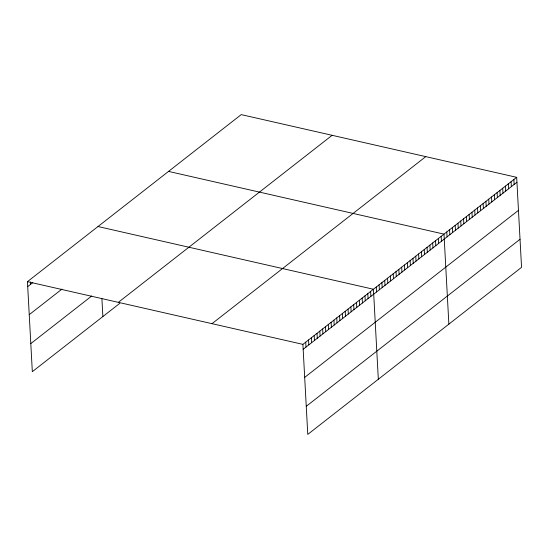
<?xml version="1.0" encoding="UTF-8"?>
<svg xmlns="http://www.w3.org/2000/svg" width="549" height="549" viewBox="0 0 549 549"><rect width="100%" height="100%" fill="white"/><g stroke="black" fill="none" stroke-linecap="round" stroke-linejoin="round"><path stroke-width="0.82" d="M119.806 303.322L32.322 371.673L27.45 281.658L241.224 114.611L516.678 177.327L521.55 267.342L307.776 434.389L302.897 344.367L516.678 177.327M27.718 286.585L32.796 282.618M29.241 314.666L61.968 289.09M30.806 343.592L91.758 295.966M118.351 302.348L332.124 135.308M212.003 323.67L425.777 156.63M303.165 349.301L516.945 182.261M304.688 377.383L518.462 210.336M306.253 406.308L520.027 239.268M168.543 171.405L443.99 234.121L448.869 324.136M97.997 226.531L373.444 289.248L378.323 379.263M27.45 281.658L302.897 344.367M513.878 179.509L514.145 184.443M511.085 181.698L511.352 186.626M508.285 183.881L508.552 188.815M505.492 186.063L505.759 190.997M502.699 188.252L502.966 193.179M499.899 190.434L500.166 195.369M497.106 192.617L497.373 197.551M494.313 194.806L494.58 199.733M491.513 196.988L491.78 201.922M488.72 199.17L488.987 204.104M485.927 201.353L486.194 206.287M483.127 203.542L483.394 208.476M480.334 205.724L480.601 210.658M477.534 207.906L477.802 212.84M474.741 210.095L475.009 215.023M471.948 212.278L472.215 217.212M469.148 214.46L469.416 219.394M466.355 216.649L466.623 221.576M463.562 218.831L463.83 223.766M460.762 221.014L461.03 225.948M457.969 223.203L458.237 228.13M455.176 225.385L455.444 230.319M452.376 227.567L452.644 232.502M449.583 229.75L449.851 234.684M446.783 231.939L447.051 236.873M441.17 236.324L441.437 241.258M438.349 238.534L438.617 243.461M435.529 240.737L435.789 245.671M432.701 242.939L432.969 247.874M429.881 245.149L430.148 250.076M427.06 247.352L427.328 252.286M424.24 249.555L424.507 254.489M421.419 251.758L421.68 256.692M418.592 253.967L418.86 258.902M415.771 256.17L416.039 261.104M412.951 258.373L413.219 263.307M410.13 260.583L410.398 265.51M407.31 262.786L407.571 267.72M404.483 264.989L404.75 269.923M401.662 267.198L401.93 272.126M398.842 269.401L399.109 274.335M396.021 271.604L396.289 276.538M393.201 273.814L393.461 278.741M390.373 276.017L390.641 280.951M387.553 278.219L387.82 283.154M384.732 280.422L385 285.356M381.912 282.632L382.179 287.566M379.091 284.835L379.352 289.769M376.264 287.038L376.532 291.972M370.623 291.45L370.891 296.385M367.803 293.653L368.07 298.587M364.982 295.863L365.243 300.79M362.155 298.066L362.422 303M359.334 300.269L359.602 305.203M356.514 302.472L356.781 307.406M353.693 304.681L353.961 309.615M350.873 306.884L351.134 311.818M348.045 309.087L348.313 314.021M345.225 311.297L345.493 316.224M342.404 313.5L342.672 318.434M339.584 315.702L339.852 320.637M336.763 317.912L337.024 322.839M333.936 320.115L334.204 325.049M331.116 322.318L331.383 327.252M328.295 324.528L328.563 329.455M325.475 326.73L325.742 331.665M322.654 328.933L322.922 333.867M319.827 331.136L320.094 336.07M317.006 333.346L317.274 338.28M314.186 335.549L314.453 340.483M311.365 337.752L311.633 342.686M308.545 339.961L308.812 344.889M305.718 342.164L305.985 347.098M101.901 298.608L102.869 316.547M30.408 281.918L30.538 284.382"/></g></svg>
